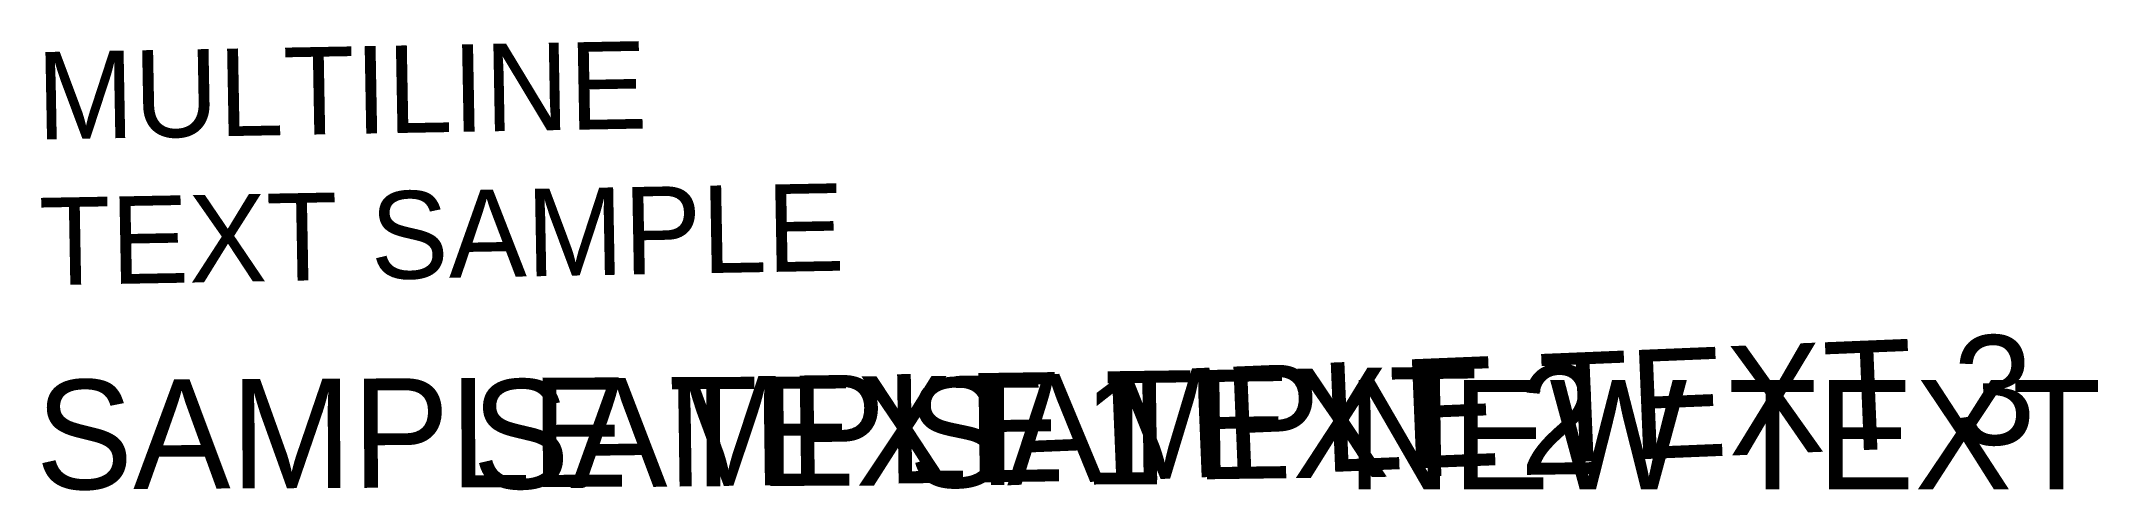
# Model space of a CAD drawing. Header units: metres. Extents: x 10.1 to 57.2, y 10 to 20.3.
import ezdxf

# ---------------------------------------------------------------- set-up
doc = ezdxf.new("R2010")
doc.units = ezdxf.units.M

msp = doc.modelspace()

# ---------------------------------------------------------------- texts
at = {"layer": 'MTEXT', "insert": (10, 20), "char_height": 2, "attachment_point": 1, "rotation": 1.0472}
msp.add_mtext('MULTILINE\\PTEXT SAMPLE', dxfattribs=at)
at = {"layer": 'TEXT'}
for s, rotation, p in [('SAMPLE TEXT 3', 2.3562, (30, 10)), ('SAMPLE TEXT 2', 0.7854, (20, 10)), ('SAMPLE TEXT 1', 0.2618, (10, 10))]:
    msp.add_text(s, height=2.5, rotation=rotation, dxfattribs=at).set_placement(p)
msp.add_text('NEW TEXT', height=2.5, dxfattribs=at).set_placement((40, 10))

doc.saveas('drawing.dxf')
